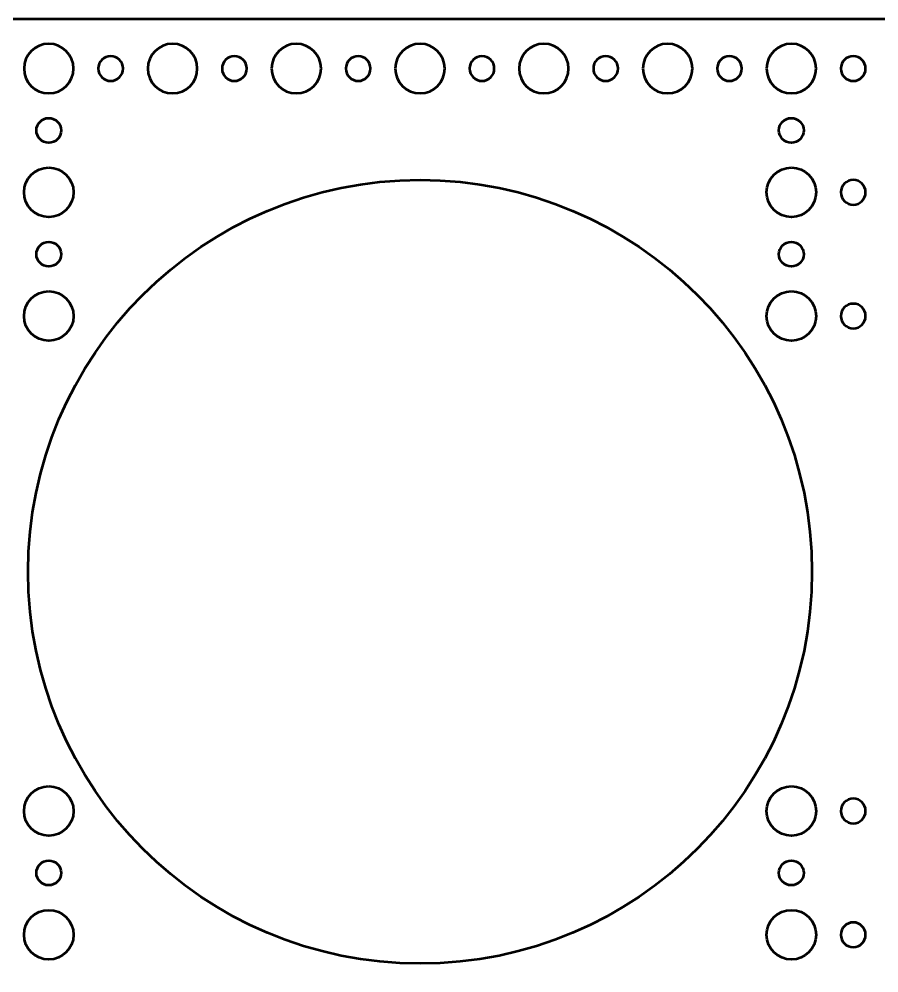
# Model space of a CAD drawing. Header units: centimetres. Extents: x -32.2 to 38.2, y -18.7 to 17.2.
# Drawn here: x -19.86 to -9.44, y 5.64 to 17.2 of the extents above; entities that cross this region are included whole.
import ezdxf

# ---------------------------------------------------------------- set-up
doc = ezdxf.new("R2010")
doc.units = ezdxf.units.CM
doc.header["$MEASUREMENT"] = 0
doc.layers.add('Layer 1', color=7, linetype='Continuous')

msp = doc.modelspace()

# ---------------------------------------------------------------- linework, layer by layer
at = {"layer": 'Layer 1', "lineweight": 53}
for centre, major_axis in [((-19.5, 15.85), (0, 0.15)), ((-10.5, 15.85), (0, 0.15)), ((-19.49999, 15.09999), (0, 0.30001)), ((-10.49999, 15.09999), (0, 0.30001)), ((-15, 10.5), (0, 4.75)), ((-19.5, 14.35), (0, 0.15)), ((-10.5, 14.35), (0, 0.15)), ((-19.49999, 13.59999), (0, 0.30001)), ((-10.49999, 13.59999), (0, 0.30001)), ((-19.49999, 7.59999), (0, 0.30001)), ((-10.49999, 7.59999), (0, 0.30001)), ((-19.5, 6.85), (0, 0.15)), ((-10.5, 6.85), (0, 0.15)), ((-19.49999, 6.09999), (0, 0.30001)), ((-10.49999, 6.09999), (0, 0.30001))]:
    msp.add_ellipse(centre, major_axis=major_axis, ratio=1, dxfattribs=at)
for points, knots in [([(-32.2, -18.2), (-32.2, -18.2), (-32.2, 16.7), (-32.2, 16.7), (-32.2, 16.7), (-32.2, 16.97614), (-31.97614, 17.2), (-31.7, 17.2), (-31.7, 17.2), (-31.7, 17.2), (1.7, 17.2), (1.7, 17.2), (1.7, 17.2), (1.97614, 17.2), (2.2, 16.97614), (2.2, 16.7), (2.2, 16.7), (2.2, 16.7), (2.2, -18.2), (2.2, -18.2), (2.2, -18.2), (2.2, -18.47614), (1.97614, -18.7), (1.7, -18.7), (1.7, -18.7), (1.7, -18.7), (-31.7, -18.7), (-31.7, -18.7), (-31.7, -18.7), (-31.97614, -18.7), (-32.2, -18.47614), (-32.2, -18.2)], [0, 0, 0, 0, 0.11111111, 0.11111111, 0.11111111, 0.11111111, 0.22222222, 0.22222222, 0.22222222, 0.22222222, 0.33333333, 0.33333333, 0.33333333, 0.33333333, 0.44444444, 0.44444444, 0.44444444, 0.44444444, 0.55555556, 0.55555556, 0.55555556, 0.55555556, 0.66666667, 0.66666667, 0.66666667, 0.66666667, 0.77777778, 0.77777778, 0.77777778, 0.77777778, 1, 1, 1, 1]), ([(-19.8, 16.6), (-19.8, 16.76569), (-19.66569, 16.9), (-19.5, 16.9), (-19.5, 16.9), (-19.33431, 16.9), (-19.2, 16.76569), (-19.2, 16.6), (-19.2, 16.6), (-19.2, 16.43431), (-19.33431, 16.3), (-19.5, 16.3), (-19.5, 16.3), (-19.66569, 16.3), (-19.8, 16.43431), (-19.8, 16.6)], [0, 0, 0, 0, 0.2, 0.2, 0.2, 0.2, 0.4, 0.4, 0.4, 0.4, 0.6, 0.6, 0.6, 0.6, 1, 1, 1, 1]), ([(-18.3, 16.6), (-18.3, 16.76569), (-18.16569, 16.9), (-18, 16.9), (-18, 16.9), (-17.83431, 16.9), (-17.7, 16.76569), (-17.7, 16.6), (-17.7, 16.6), (-17.7, 16.43431), (-17.83431, 16.3), (-18, 16.3), (-18, 16.3), (-18.16569, 16.3), (-18.3, 16.43431), (-18.3, 16.6)], [0, 0, 0, 0, 0.2, 0.2, 0.2, 0.2, 0.4, 0.4, 0.4, 0.4, 0.6, 0.6, 0.6, 0.6, 1, 1, 1, 1]), ([(-16.8, 16.6), (-16.8, 16.76569), (-16.66569, 16.9), (-16.5, 16.9), (-16.5, 16.9), (-16.33431, 16.9), (-16.2, 16.76569), (-16.2, 16.6), (-16.2, 16.6), (-16.2, 16.43431), (-16.33431, 16.3), (-16.5, 16.3), (-16.5, 16.3), (-16.66569, 16.3), (-16.8, 16.43431), (-16.8, 16.6)], [0, 0, 0, 0, 0.2, 0.2, 0.2, 0.2, 0.4, 0.4, 0.4, 0.4, 0.6, 0.6, 0.6, 0.6, 1, 1, 1, 1]), ([(-15.3, 16.6), (-15.3, 16.76569), (-15.16569, 16.9), (-15, 16.9), (-15, 16.9), (-14.83431, 16.9), (-14.7, 16.76569), (-14.7, 16.6), (-14.7, 16.6), (-14.7, 16.43431), (-14.83431, 16.3), (-15, 16.3), (-15, 16.3), (-15.16569, 16.3), (-15.3, 16.43431), (-15.3, 16.6)], [0, 0, 0, 0, 0.2, 0.2, 0.2, 0.2, 0.4, 0.4, 0.4, 0.4, 0.6, 0.6, 0.6, 0.6, 1, 1, 1, 1]), ([(-13.8, 16.6), (-13.8, 16.76569), (-13.66569, 16.9), (-13.5, 16.9), (-13.5, 16.9), (-13.33431, 16.9), (-13.2, 16.76569), (-13.2, 16.6), (-13.2, 16.6), (-13.2, 16.43431), (-13.33431, 16.3), (-13.5, 16.3), (-13.5, 16.3), (-13.66569, 16.3), (-13.8, 16.43431), (-13.8, 16.6)], [0, 0, 0, 0, 0.2, 0.2, 0.2, 0.2, 0.4, 0.4, 0.4, 0.4, 0.6, 0.6, 0.6, 0.6, 1, 1, 1, 1]), ([(-12.3, 16.6), (-12.3, 16.76569), (-12.16569, 16.9), (-12, 16.9), (-12, 16.9), (-11.83431, 16.9), (-11.7, 16.76569), (-11.7, 16.6), (-11.7, 16.6), (-11.7, 16.43431), (-11.83431, 16.3), (-12, 16.3), (-12, 16.3), (-12.16569, 16.3), (-12.3, 16.43431), (-12.3, 16.6)], [0, 0, 0, 0, 0.2, 0.2, 0.2, 0.2, 0.4, 0.4, 0.4, 0.4, 0.6, 0.6, 0.6, 0.6, 1, 1, 1, 1]), ([(-10.8, 16.6), (-10.8, 16.76569), (-10.66569, 16.9), (-10.5, 16.9), (-10.5, 16.9), (-10.33431, 16.9), (-10.2, 16.76569), (-10.2, 16.6), (-10.2, 16.6), (-10.2, 16.43431), (-10.33431, 16.3), (-10.5, 16.3), (-10.5, 16.3), (-10.66569, 16.3), (-10.8, 16.43431), (-10.8, 16.6)], [0, 0, 0, 0, 0.2, 0.2, 0.2, 0.2, 0.4, 0.4, 0.4, 0.4, 0.6, 0.6, 0.6, 0.6, 1, 1, 1, 1]), ([(-18.9, 16.6), (-18.9, 16.68284), (-18.83284, 16.75), (-18.75, 16.75), (-18.75, 16.75), (-18.66716, 16.75), (-18.6, 16.68284), (-18.6, 16.6), (-18.6, 16.6), (-18.6, 16.51716), (-18.66716, 16.45), (-18.75, 16.45), (-18.75, 16.45), (-18.83284, 16.45), (-18.9, 16.51716), (-18.9, 16.6)], [0, 0, 0, 0, 0.2, 0.2, 0.2, 0.2, 0.4, 0.4, 0.4, 0.4, 0.6, 0.6, 0.6, 0.6, 1, 1, 1, 1]), ([(-17.4, 16.6), (-17.4, 16.68284), (-17.33284, 16.75), (-17.25, 16.75), (-17.25, 16.75), (-17.16716, 16.75), (-17.1, 16.68284), (-17.1, 16.6), (-17.1, 16.6), (-17.1, 16.51716), (-17.16716, 16.45), (-17.25, 16.45), (-17.25, 16.45), (-17.33284, 16.45), (-17.4, 16.51716), (-17.4, 16.6)], [0, 0, 0, 0, 0.2, 0.2, 0.2, 0.2, 0.4, 0.4, 0.4, 0.4, 0.6, 0.6, 0.6, 0.6, 1, 1, 1, 1]), ([(-15.9, 16.6), (-15.9, 16.68284), (-15.83284, 16.75), (-15.75, 16.75), (-15.75, 16.75), (-15.66716, 16.75), (-15.6, 16.68284), (-15.6, 16.6), (-15.6, 16.6), (-15.6, 16.51716), (-15.66716, 16.45), (-15.75, 16.45), (-15.75, 16.45), (-15.83284, 16.45), (-15.9, 16.51716), (-15.9, 16.6)], [0, 0, 0, 0, 0.2, 0.2, 0.2, 0.2, 0.4, 0.4, 0.4, 0.4, 0.6, 0.6, 0.6, 0.6, 1, 1, 1, 1]), ([(-14.4, 16.6), (-14.4, 16.68284), (-14.33284, 16.75), (-14.25, 16.75), (-14.25, 16.75), (-14.16716, 16.75), (-14.1, 16.68284), (-14.1, 16.6), (-14.1, 16.6), (-14.1, 16.51716), (-14.16716, 16.45), (-14.25, 16.45), (-14.25, 16.45), (-14.33284, 16.45), (-14.4, 16.51716), (-14.4, 16.6)], [0, 0, 0, 0, 0.2, 0.2, 0.2, 0.2, 0.4, 0.4, 0.4, 0.4, 0.6, 0.6, 0.6, 0.6, 1, 1, 1, 1]), ([(-12.9, 16.6), (-12.9, 16.68284), (-12.83284, 16.75), (-12.75, 16.75), (-12.75, 16.75), (-12.66716, 16.75), (-12.6, 16.68284), (-12.6, 16.6), (-12.6, 16.6), (-12.6, 16.51716), (-12.66716, 16.45), (-12.75, 16.45), (-12.75, 16.45), (-12.83284, 16.45), (-12.9, 16.51716), (-12.9, 16.6)], [0, 0, 0, 0, 0.2, 0.2, 0.2, 0.2, 0.4, 0.4, 0.4, 0.4, 0.6, 0.6, 0.6, 0.6, 1, 1, 1, 1]), ([(-11.4, 16.6), (-11.4, 16.68284), (-11.33284, 16.75), (-11.25, 16.75), (-11.25, 16.75), (-11.16716, 16.75), (-11.1, 16.68284), (-11.1, 16.6), (-11.1, 16.6), (-11.1, 16.51716), (-11.16716, 16.45), (-11.25, 16.45), (-11.25, 16.45), (-11.33284, 16.45), (-11.4, 16.51716), (-11.4, 16.6)], [0, 0, 0, 0, 0.2, 0.2, 0.2, 0.2, 0.4, 0.4, 0.4, 0.4, 0.6, 0.6, 0.6, 0.6, 1, 1, 1, 1]), ([(-9.9, 16.6), (-9.9, 16.68284), (-9.83284, 16.75), (-9.75, 16.75), (-9.75, 16.75), (-9.66716, 16.75), (-9.6, 16.68284), (-9.6, 16.6), (-9.6, 16.6), (-9.6, 16.51716), (-9.66716, 16.45), (-9.75, 16.45), (-9.75, 16.45), (-9.83284, 16.45), (-9.9, 16.51716), (-9.9, 16.6)], [0, 0, 0, 0, 0.2, 0.2, 0.2, 0.2, 0.4, 0.4, 0.4, 0.4, 0.6, 0.6, 0.6, 0.6, 1, 1, 1, 1]), ([(-9.9, 15.1), (-9.9, 15.18284), (-9.83284, 15.25), (-9.75, 15.25), (-9.75, 15.25), (-9.66716, 15.25), (-9.6, 15.18284), (-9.6, 15.1), (-9.6, 15.1), (-9.6, 15.01716), (-9.66716, 14.95), (-9.75, 14.95), (-9.75, 14.95), (-9.83284, 14.95), (-9.9, 15.01716), (-9.9, 15.1)], [0, 0, 0, 0, 0.2, 0.2, 0.2, 0.2, 0.4, 0.4, 0.4, 0.4, 0.6, 0.6, 0.6, 0.6, 1, 1, 1, 1]), ([(-9.9, 13.6), (-9.9, 13.68284), (-9.83284, 13.75), (-9.75, 13.75), (-9.75, 13.75), (-9.66716, 13.75), (-9.6, 13.68284), (-9.6, 13.6), (-9.6, 13.6), (-9.6, 13.51716), (-9.66716, 13.45), (-9.75, 13.45), (-9.75, 13.45), (-9.83284, 13.45), (-9.9, 13.51716), (-9.9, 13.6)], [0, 0, 0, 0, 0.2, 0.2, 0.2, 0.2, 0.4, 0.4, 0.4, 0.4, 0.6, 0.6, 0.6, 0.6, 1, 1, 1, 1]), ([(-9.9, 7.6), (-9.9, 7.68284), (-9.83284, 7.75), (-9.75, 7.75), (-9.75, 7.75), (-9.66716, 7.75), (-9.6, 7.68284), (-9.6, 7.6), (-9.6, 7.6), (-9.6, 7.51716), (-9.66716, 7.45), (-9.75, 7.45), (-9.75, 7.45), (-9.83284, 7.45), (-9.9, 7.51716), (-9.9, 7.6)], [0, 0, 0, 0, 0.2, 0.2, 0.2, 0.2, 0.4, 0.4, 0.4, 0.4, 0.6, 0.6, 0.6, 0.6, 1, 1, 1, 1]), ([(-9.9, 6.1), (-9.9, 6.18284), (-9.83284, 6.25), (-9.75, 6.25), (-9.75, 6.25), (-9.66716, 6.25), (-9.6, 6.18284), (-9.6, 6.1), (-9.6, 6.1), (-9.6, 6.01716), (-9.66716, 5.95), (-9.75, 5.95), (-9.75, 5.95), (-9.83284, 5.95), (-9.9, 6.01716), (-9.9, 6.1)], [0, 0, 0, 0, 0.2, 0.2, 0.2, 0.2, 0.4, 0.4, 0.4, 0.4, 0.6, 0.6, 0.6, 0.6, 1, 1, 1, 1])]:
    msp.add_open_spline(points, degree=3, knots=knots, dxfattribs=at)

doc.saveas('drawing.dxf')
